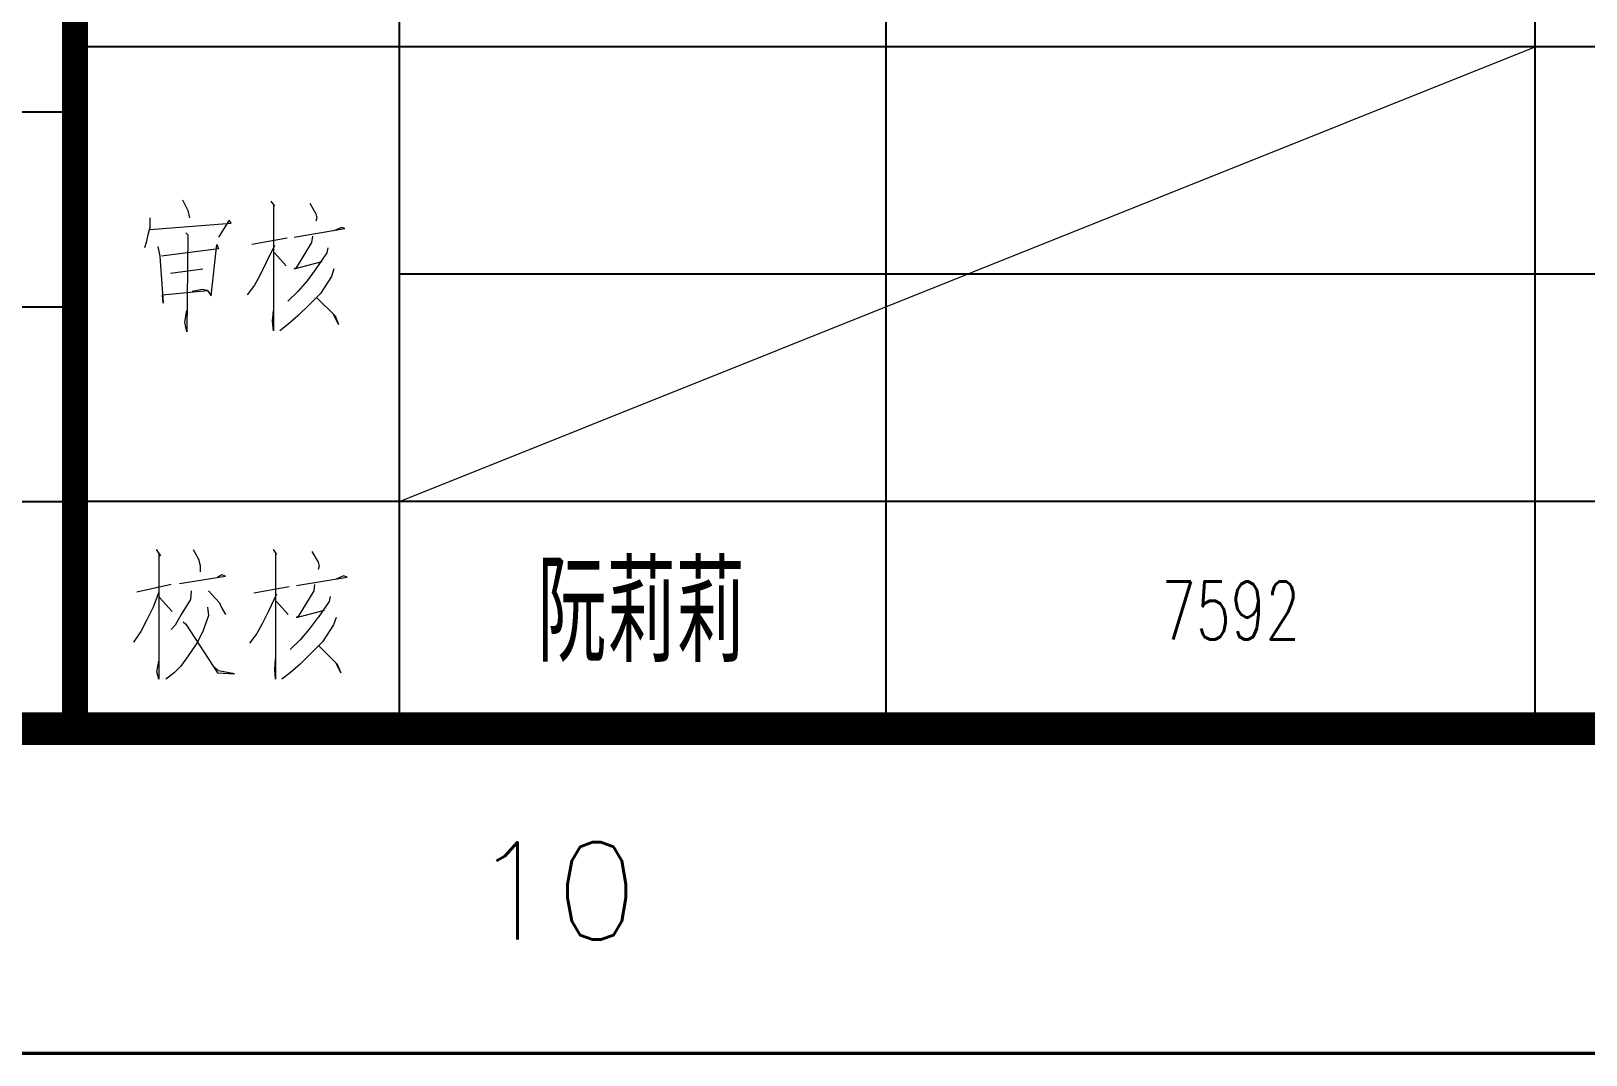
# Model space of a CAD drawing. Header units: millimetres. Extents: x 520869 to 643785, y -152849 to 11200.
# Drawn here: x 602662 to 607454, y -152829 to -149675 of the extents above; entities that cross this region are included whole.
import ezdxf
from ezdxf.enums import TextEntityAlignment as Align

# ---------------------------------------------------------------- set-up
doc = ezdxf.new("R2010")
doc.units = ezdxf.units.MM
doc.header["$LTSCALE"] = 1000
doc.layers.get('0').update_dxf_attribs({"color": 8})
doc.layers.add('HQ1', color=8, linetype='Continuous')
doc.layers.add('PUB_TEXT', color=8, linetype='Continuous')
doc.layers.add('层 1', color=8, linetype='Continuous', lineweight=0)
doc.styles.add('HZ', font='geditxt.shx', dxfattribs={"width": 0.75, "bigfont": 'hzfs_1.shx'})
doc.styles.get("Standard").update_dxf_attribs({"font": 'txt', "bigfont": 'gbcbig.shx'})

# ---------------------------------------------------------------- blocks, each defined once
blk = doc.blocks.new('GEDI_WK_A1')
at = {"color": 3}
for points, const_width in [([(0, 0), (841, 0), (841, 594), (0, 594)], 0.1), ([(25, 10), (831, 10), (831, 584), (25, 584)], 1)]:
    blk.add_lwpolyline(points, close=True, dxfattribs=dict(at, const_width=const_width))
blk.add_text('10', height=3, dxfattribs=at).set_placement((665.792, 5), align=Align.MIDDLE)
blk = doc.blocks.new('GEDI_TQ_2012')
at = {"color": 2}
for p, q in [((-170, 0), (-170, 28)), ((-155, 0), (-155, 28)), ((-135, 0), (-135, 28)), ((-90, 21), (-180, 21)), ((0, 14), (-170, 14)), ((0, 7), (-180, 7))]:
    blk.add_line(p, q, dxfattribs=at)
at = {"color": 7}
blk.add_line((0, 0), (-180, 0), dxfattribs=at)
at = {"color": 2, "const_width": 0.8}
blk.add_lwpolyline([(-180, 0), (-180, 40)], dxfattribs=at)
at = {"color": 7, "lineweight": 0}
for points in [[(-176.694, 16.294), (-176.53, 15.965), (-176.475, 15.737)], [(-173.965, 16.255), (-173.856, 16.098), (-173.887, 16.129), (-173.887, 12.255), (-173.911, 12.553), (-173.887, 12.883)], [(-172.766, 16.192), (-172.577, 15.863), (-172.546, 15.737), (-172.577, 15.635)], [(-177.698, 15.737), (-177.698, 15.439), (-177.753, 15.212), (-177.808, 14.977), (-177.863, 14.812)], [(-177.698, 15.377), (-175.189, 15.573), (-175.252, 15.667), (-175.581, 15.141)], [(-173.244, 15.141), (-171.683, 15.408), (-171.793, 15.439), (-172.021, 15.337)], [(-175.918, 13.502), (-175.808, 13.338), (-175.636, 14.914), (-175.581, 14.781), (-177.337, 14.553)], [(-176.585, 15.275), (-176.53, 15.212), (-176.553, 12.224), (-176.616, 12.522), (-176.553, 12.883)], [(-173.856, 14.882), (-174.107, 14.357), (-174.303, 13.965), (-174.467, 13.667), (-174.695, 13.369)], [(-173.464, 15.11), (-174.554, 14.914)], [(-172.687, 15.173), (-172.711, 14.977), (-173.189, 14.192), (-173.244, 14.161), (-172.381, 14.388)], [(-177.447, 14.851), (-177.392, 14.553), (-177.283, 13.11), (-177.306, 13.369), (-175.918, 13.502), (-176.083, 13.534), (-176.389, 13.471)], [(-173.856, 14.655), (-173.495, 14.255)], [(-172.209, 14.812), (-172.24, 14.655), (-172.577, 14.161), (-172.601, 14.13), (-172.852, 13.8), (-173.134, 13.471), (-173.44, 13.173)], [(-177.055, 14.028), (-176.059, 14.161)], [(-172.021, 14.161), (-172.099, 13.934), (-172.436, 13.408), (-172.766, 13.079), (-173.134, 12.718), (-173.44, 12.451), (-173.691, 12.255)], [(-172.546, 13.275), (-171.989, 12.718), (-171.879, 12.451), (-172.044, 12.781)], [(-177.505, 5.519), (-177.364, 5.323), (-177.419, 5.386), (-177.419, 1.52), (-177.482, 1.747), (-177.419, 2.077)], [(-176.36, 5.519), (-176.195, 5.221), (-176.141, 5.025), (-176.141, 4.829)], [(-173.9, 5.519), (-173.79, 5.363), (-173.821, 5.394), (-173.821, 1.52), (-173.845, 1.818), (-173.821, 2.147)], [(-172.7, 5.457), (-172.512, 5.127), (-172.48, 5.002), (-172.512, 4.9)], [(-177.035, 4.437), (-178.093, 4.21)], [(-176.784, 4.469), (-175.364, 4.696), (-175.474, 4.735), (-175.615, 4.665)], [(-173.398, 4.374), (-174.488, 4.178)], [(-173.178, 4.406), (-171.618, 4.672), (-171.727, 4.704), (-171.955, 4.602)], [(-172.621, 4.437), (-172.645, 4.241), (-173.123, 3.457), (-173.178, 3.426), (-172.316, 3.653)], [(-177.419, 4.21), (-177.591, 3.747), (-177.787, 3.355), (-177.976, 2.994), (-178.203, 2.665)], [(-177.395, 4.045), (-177.003, 3.614)], [(-176.423, 4.241), (-176.446, 3.975), (-176.729, 3.52), (-176.917, 3.19), (-177.035, 3.057)], [(-175.89, 4.241), (-175.552, 3.88), (-175.474, 3.716), (-175.364, 3.52)], [(-173.79, 4.147), (-174.041, 3.622), (-174.237, 3.23), (-174.402, 2.932), (-174.629, 2.634)], [(-173.79, 3.92), (-173.429, 3.52)], [(-172.143, 4.076), (-172.174, 3.92), (-172.512, 3.426), (-172.535, 3.394), (-172.786, 3.065), (-173.068, 2.735), (-173.374, 2.437)], [(-175.921, 3.747), (-175.89, 3.488), (-176.054, 3.026), (-176.227, 2.665), (-176.423, 2.375), (-176.588, 2.14), (-176.752, 1.912), (-176.948, 1.716), (-177.199, 1.52)], [(-171.955, 3.426), (-172.033, 3.198), (-172.371, 2.673), (-172.7, 2.343), (-173.068, 1.983), (-173.374, 1.716), (-173.625, 1.52)], [(-176.666, 3.292), (-176.588, 3.222), (-175.615, 1.716), (-175.082, 1.685), (-175.584, 1.779), (-175.725, 1.912)], [(-172.48, 2.539), (-171.924, 1.983), (-171.814, 1.716), (-171.978, 2.045)]]:
    blk.add_lwpolyline(points, dxfattribs=at)
blk = doc.blocks.new('GEDI_HQ1_2012')
at = {"layer": 'HQ1', "color": 2}
for p, q in [((0, 0), (0, 37)), ((-65, 19), (0, 19)), ((-65, 13), (0, 13)), ((-65, 7), (0, 7)), ((0, 0), (0, 7)), ((-65, 0), (0, 0))]:
    blk.add_line(p, q, dxfattribs=at)

msp = doc.modelspace()

# ---------------------------------------------------------------- linework, layer by layer
at = {"layer": '层 1'}
msp.add_line((603797.3, -151124.2), (607297.3, -149724.2), dxfattribs=at)

# ---------------------------------------------------------------- block references
at = {"xscale": 100, "yscale": 100, "zscale": 100}
for name, p in [('GEDI_WK_A1', (537697.3, -152824.2)), ('GEDI_TQ_2012', (620797.3, -151824.2)), ('GEDI_HQ1_2012', (602797.3, -151824.2))]:
    msp.add_blockref(name, p, dxfattribs=at)

# ---------------------------------------------------------------- texts
at = {"layer": 'PUB_TEXT', "style": 'HZ', "width": 0.7}
for s, height, p in [('阮莉莉', 304.25, (604222.3, -151618.7)), ('7592', 178.56, (606144.6, -151549.3))]:
    msp.add_text(s, height=height, dxfattribs=at).set_placement(p)

doc.saveas('drawing.dxf')
